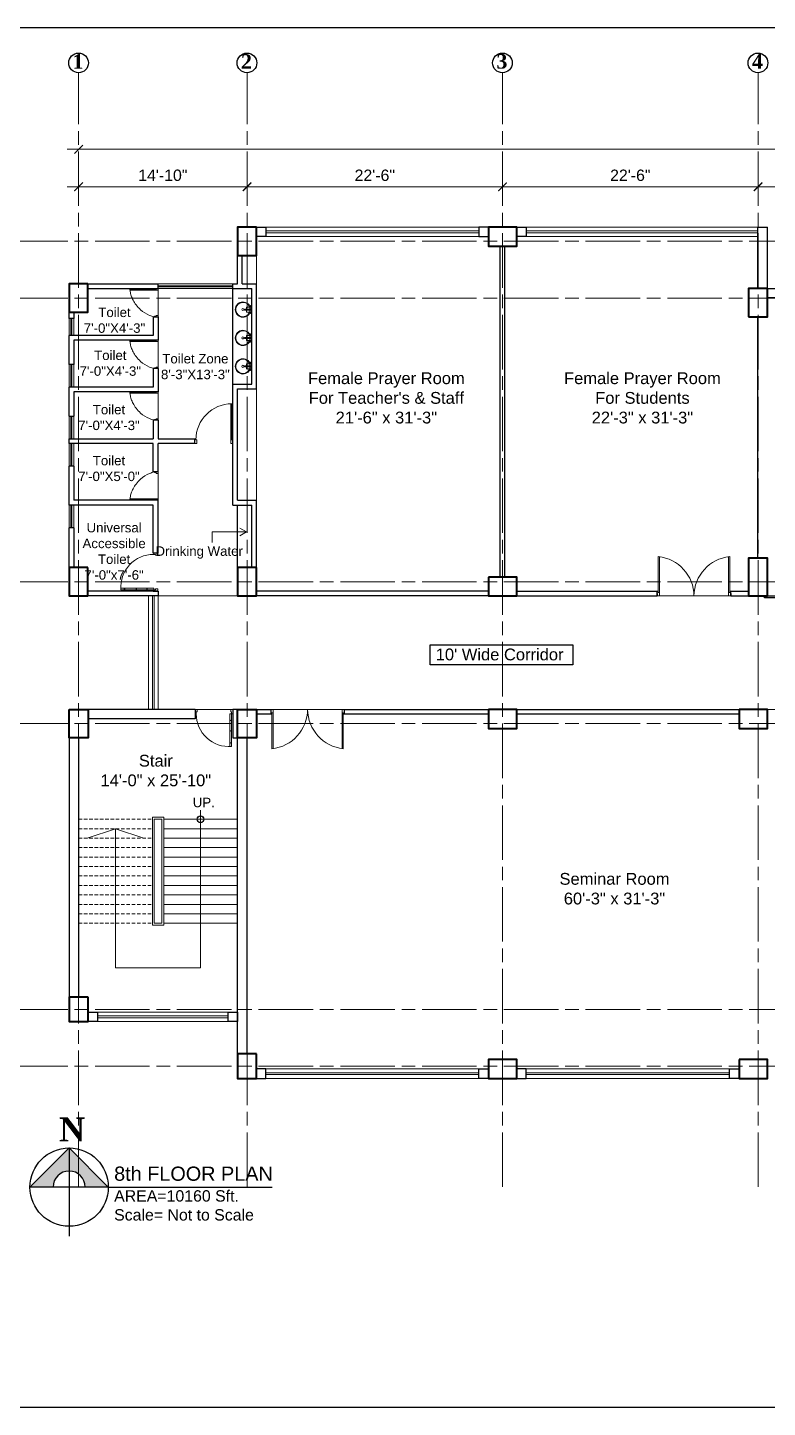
# Model space of a CAD drawing. Header units: inches. Extents: x -12 to 20935469, y -1604 to 24729220.
# Drawn here: x 20863959 to 20864740, y 24705706 to 24707164 of the extents above; entities that cross this region are included whole.
import ezdxf

# ---------------------------------------------------------------- set-up
doc = ezdxf.new("R2010")
doc.units = ezdxf.units.IN
doc.header["$LTSCALE"] = 0.03
doc.header["$MEASUREMENT"] = 0
doc.header["$PDMODE"] = 32
doc.header["$PDSIZE"] = 15
doc.linetypes.add('ACAD_ISO08W100', pattern=[36, 24, -3, 6, -3])
doc.linetypes.add('DASHED2', pattern=[0.375, 0.25, -0.125])
for name, color, linetype, lineweight in [('column', 1, 'Continuous', 40), ('Dim Line', 252, 'Continuous', 13), ('Door', 7, 'Continuous', 18), ('Gas', 21, 'Continuous', 5), ('Glass Line', 252, 'Continuous', 9), ('Grid Line', 252, 'Continuous', 18), ('Hatch', 253, 'Continuous', 15), ('Low Wall', 7, 'Continuous', 30), ('Main Wall', 7, 'Continuous', 30), ('RAIL', 23, 'Continuous', 13), ('STAIR', 46, 'Continuous', 15), ('TOILET FIXTURE', 142, 'Continuous', 5), ('wind.', 150, 'Continuous', 20)]:
    doc.layers.add(name, color=color, linetype=linetype, lineweight=lineweight)
doc.layers.add('TEXT', color=7, linetype='Continuous')
doc.styles.add('2', font='swisscl.ttf')
doc.styles.add('RomanS', font='arial.ttf', dxfattribs={"height": 12})
doc.styles.get("Standard").update_dxf_attribs({"font": 'timesbd.ttf'})
doc.dimstyles.new('Aec_Arch_I', dxfattribs={"dimscale": 96, "dimtxt": 12, "dimasz": 0.09375, "dimexe": 0.125, "dimexo": 0.125, "dimgap": 0.0625, "dimtad": 1, "dimdec": 0, "dimzin": 3, "dimdsep": 46, "dimlunit": 4, "dimtxsty": 'RomanS', "dimblk1": 'ARCHTICK', "dimblk2": 'ARCHTICK', "dimsah": 1, "dimcen": 0.09375, "dimdle": 0.125, "dimadec": 0, "dimazin": 0, "dimtfac": 0.75, "dimtdec": 0, "dimtmove": 2, "dimatfit": 3, "dimldrblk": 'ARCHTICK', "dimfxl": 1, "dimfrac": 1, "dimtolj": 1, "dimtzin": 0, "dimarcsym": 0})

# ---------------------------------------------------------------- blocks, each defined once
blk = doc.blocks.new('_ArchTick')
at = {"color": 0, "linetype": 'ByBlock', "lineweight": 35, "const_width": 0.15}
blk.add_lwpolyline([(-0.5, -0.5), (0.5, 0.5)], dxfattribs=at)
blk = doc.blocks.new('*D14')
at = {"layer": 'Defpoints', "color": 0, "transparency": 16777216}
for p in [(20831126.3, 24724578.2), (20830948.3, 24724562.3), (20831126.3, 24724562.3)]:
    blk.add_point(p, dxfattribs=at)
at = {"layer": 'Dim Line', "color": 0, "lineweight": -2, "transparency": 16777216}
for p, q in [((20830948.3, 24724574.3), (20830948.3, 24724590.2)), ((20831126.3, 24724574.3), (20831126.3, 24724590.2)), ((20830936.3, 24724578.2), (20831138.3, 24724578.2))]:
    blk.add_line(p, q, dxfattribs=at)
at = {"layer": 'Dim Line', "color": 0, "lineweight": -2, "transparency": 16777216, "xscale": 9, "yscale": 9, "zscale": 9, "rotation": 180}
blk.add_blockref('_ArchTick', (20830948.3, 24724578.2), dxfattribs=at)
at = {"layer": 'Dim Line', "color": 0, "lineweight": -2, "transparency": 16777216, "xscale": 9, "yscale": 9, "zscale": 9}
blk.add_blockref('_ArchTick', (20831126.3, 24724578.2), dxfattribs=at)
at = {"layer": 'Dim Line', "color": 0, "transparency": 16777216, "insert": (20831037.3, 24724590.3), "char_height": 12, "attachment_point": 5, "style": 'RomanS'}
blk.add_mtext('\\A1;14\'-10"', dxfattribs=at)
blk = doc.blocks.new('*D7')
at = {"layer": 'Defpoints', "color": 0, "transparency": 16777216}
for p in [(20831396.3, 24724578.2), (20831396.3, 24724578.2), (20831126.3, 24724562.3)]:
    blk.add_point(p, dxfattribs=at)
at = {"layer": 'Dim Line', "color": 0, "lineweight": -2, "transparency": 16777216}
for p, q in [((20831126.3, 24724574.3), (20831126.3, 24724590.2)), ((20831114.3, 24724578.2), (20831408.3, 24724578.2))]:
    blk.add_line(p, q, dxfattribs=at)
at = {"layer": 'Dim Line', "color": 0, "lineweight": -2, "transparency": 16777216, "xscale": 9, "yscale": 9, "zscale": 9, "rotation": 180}
blk.add_blockref('_ArchTick', (20831126.3, 24724578.2), dxfattribs=at)
at = {"layer": 'Dim Line', "color": 0, "lineweight": -2, "transparency": 16777216, "xscale": 9, "yscale": 9, "zscale": 9}
blk.add_blockref('_ArchTick', (20831396.3, 24724578.2), dxfattribs=at)
at = {"layer": 'Dim Line', "color": 0, "transparency": 16777216, "insert": (20831261.3, 24724590.3), "char_height": 12, "attachment_point": 5, "style": 'RomanS'}
blk.add_mtext('\\A1;22\'-6"', dxfattribs=at)
blk = doc.blocks.new('*D8')
at = {"layer": 'Defpoints', "color": 0, "transparency": 16777216}
for p in [(20831396.3, 24724578.2), (20831666.3, 24724578.2), (20831666.3, 24724578.2)]:
    blk.add_point(p, dxfattribs=at)
at = {"layer": 'Dim Line', "color": 0, "lineweight": -2, "transparency": 16777216}
blk.add_line((20831384.3, 24724578.2), (20831678.3, 24724578.2), dxfattribs=at)
at = {"layer": 'Dim Line', "color": 0, "lineweight": -2, "transparency": 16777216, "xscale": 9, "yscale": 9, "zscale": 9, "rotation": 180}
blk.add_blockref('_ArchTick', (20831396.3, 24724578.2), dxfattribs=at)
at = {"layer": 'Dim Line', "color": 0, "lineweight": -2, "transparency": 16777216, "xscale": 9, "yscale": 9, "zscale": 9}
blk.add_blockref('_ArchTick', (20831666.3, 24724578.2), dxfattribs=at)
at = {"layer": 'Dim Line', "color": 0, "transparency": 16777216, "insert": (20831531.3, 24724590.3), "char_height": 12, "attachment_point": 5, "style": 'RomanS'}
blk.add_mtext('\\A1;22\'-6"', dxfattribs=at)
blk = doc.blocks.new('*D9')
at = {"layer": 'Defpoints', "color": 0, "transparency": 16777216}
for p in [(20831666.3, 24724578.2), (20831844.3, 24724578.2), (20831844.3, 24724578.2)]:
    blk.add_point(p, dxfattribs=at)
at = {"layer": 'Dim Line', "color": 0, "lineweight": -2, "transparency": 16777216}
blk.add_line((20831654.3, 24724578.2), (20831856.3, 24724578.2), dxfattribs=at)
at = {"layer": 'Dim Line', "color": 0, "lineweight": -2, "transparency": 16777216, "xscale": 9, "yscale": 9, "zscale": 9, "rotation": 180}
blk.add_blockref('_ArchTick', (20831666.3, 24724578.2), dxfattribs=at)
at = {"layer": 'Dim Line', "color": 0, "lineweight": -2, "transparency": 16777216, "xscale": 9, "yscale": 9, "zscale": 9}
blk.add_blockref('_ArchTick', (20831844.3, 24724578.2), dxfattribs=at)
at = {"layer": 'Dim Line', "color": 0, "transparency": 16777216, "insert": (20831755.3, 24724590.3), "char_height": 12, "attachment_point": 5, "style": 'RomanS'}
blk.add_mtext('\\A1;14\'-10"', dxfattribs=at)
blk = doc.blocks.new('*D13')
at = {"layer": 'Defpoints', "color": 0, "transparency": 16777216}
for p in [(20830948.3, 24724610.7), (20832951.8, 24724617.8), (20832951.8, 24724610.7)]:
    blk.add_point(p, dxfattribs=at)
at = {"layer": 'Dim Line', "color": 0, "lineweight": -2, "transparency": 16777216}
for p, q in [((20830948.3, 24724622.7), (20830948.3, 24724629.8)), ((20832951.8, 24724622.7), (20832951.8, 24724629.8)), ((20830936.3, 24724617.8), (20832963.8, 24724617.8))]:
    blk.add_line(p, q, dxfattribs=at)
at = {"layer": 'Dim Line', "color": 0, "lineweight": -2, "transparency": 16777216, "xscale": 9, "yscale": 9, "zscale": 9, "rotation": 180}
blk.add_blockref('_ArchTick', (20830948.3, 24724617.8), dxfattribs=at)
at = {"layer": 'Dim Line', "color": 0, "lineweight": -2, "transparency": 16777216, "xscale": 9, "yscale": 9, "zscale": 9}
blk.add_blockref('_ArchTick', (20832951.8, 24724617.8), dxfattribs=at)
at = {"layer": 'Dim Line', "color": 0, "transparency": 16777216, "insert": (20831950, 24724629.9), "char_height": 12, "attachment_point": 5, "style": 'RomanS'}
blk.add_mtext('\\A1;166\'-11"', dxfattribs=at)
blk = doc.blocks.new('Door_45')
at = {"layer": 'Door'}
for p, q in [((1.5, 5), (1.5, 44)), ((1.5, 40), (2.2, 40)), ((2.2, 40), (2.2, 39.5)), ((2.2, 39.5), (2.7, 39.5)), ((2.7, 39.5), (2.7, 40)), ((2.7, 40), (3.5, 40)), ((3.5, 44), (3.5, 5)), ((1.5, 25.8), (2.2, 25.8)), ((2.2, 25.8), (2.2, 25.3)), ((2.2, 25.3), (2.7, 25.3)), ((2.7, 25.8), (3.5, 25.8)), ((2.7, 25.3), (2.7, 25.8)), ((0, 0), (0, 5)), ((0, 5), (1.5, 5)), ((1.5, 12.6), (2.2, 12.6)), ((3.5, 5), (1.5, 5)), ((1.5, 5), (1.5, 3)), ((1.5, 3), (2.5, 3)), ((2.2, 12.6), (2.2, 13.1)), ((2.2, 13.1), (2.7, 13.1)), ((2.5, 3), (2.5, 0)), ((2.7, 13.1), (2.7, 12.6)), ((2.7, 12.6), (3.5, 12.6)), ((42.5, 3), (42.5, 0)), ((43.5, 3), (42.5, 3)), ((45, 5), (43.5, 5)), ((43.5, 5), (43.5, 3)), ((45, 0), (45, 5)), ((2.5, 0), (0, 0)), ((42.5, 0), (45, 0))]:
    blk.add_line(p, q, dxfattribs=at)
blk.add_arc((4.7, 5.3), 38.8, 359.6233, 94.6685, dxfattribs=at)
blk = doc.blocks.new('sssss-flat-876')
at = {"layer": 'Door', "linetype": 'Continuous', "ltscale": 3}
blk.add_line((3666.5, 84027.2), (3666.5, 84055.7), dxfattribs=at)
at = {"layer": 'Door', "linetype": 'Continuous', "ltscale": 3, "extrusion": (-7.21527e-09, -3.35624e-18, 1), "elevation": 0}
for points in [[(3666.5, 84057.2), (3666.5, 84055.7), (3668.4, 84055.7), (3668.4, 84056.5), (3670.2, 84056.5), (3670.2, 84057.2)], [(3668.4, 84055.7), (3696.2, 84055.7), (3696.2, 84056.5), (3668.4, 84056.5)]]:
    blk.add_lwpolyline(points, close=True, dxfattribs=at)
at = {"layer": 'Door', "linetype": 'Continuous', "ltscale": 3, "flags": 128}
blk.add_lwpolyline([(3670.2, 84027.2, 0.04096), (3675.5, 84028.9, 0.082496), (3684.9, 84034.8, 0.052187), (3689.7, 84040, 0.043988), (3692.9, 84045, 0.036571), (3694.8, 84049.6, 0.034751), (3695.9, 84054.2, 0.011435), (3696.2, 84055.7)], format="xyb", dxfattribs=at)
at = {"layer": 'Door', "linetype": 'Continuous', "ltscale": 3}
blk.add_lwpolyline([(3666.5, 84027.2), (3666.5, 84028.7), (3668.4, 84028.7), (3668.4, 84027.9), (3670.2, 84027.9), (3670.2, 84027.2)], close=True, dxfattribs=at)
blk = doc.blocks.new('7-flat-72')
at = {"layer": 'Glass Line', "color": 8, "ltscale": 20}
for p, q in [((-64478.7, 376960.5), (-64480.3, 376960.5)), ((-64480.3, 376959.5), (-64480.3, 376960.5)), ((-64480.3, 376959.5), (-64480.3, 376960.5)), ((-64478.7, 376959.5), (-64480.3, 376959.5)), ((-64480.3, 376959.1), (-64480.3, 376959.4)), ((-64478.7, 376959.4), (-64480.3, 376959.4)), ((-64478.7, 376959.1), (-64480.3, 376959.1)), ((-64480.2, 376959.4), (-64480.2, 376959.5)), ((-64480.1, 376959.5), (-64480.1, 376960.5)), ((-64479.9, 376959.5), (-64479.9, 376960.5)), ((-64479.5, 376959.5), (-64479.5, 376960.5)), ((-64479.1, 376959.5), (-64479.1, 376960.5)), ((-64478.9, 376959.5), (-64478.9, 376960.5)), ((-64478.9, 376959.4), (-64478.9, 376959.5)), ((-64478.8, 376959.5), (-64478.8, 376960.5)), ((-64478.7, 376959.5), (-64478.7, 376960.5)), ((-64478.7, 376959.1), (-64478.7, 376959.4)), ((-64475.1, 376959.4), (-64476.9, 376959.4)), ((-64476.9, 376959.1), (-64476.9, 376959.4)), ((-64475.1, 376959.1), (-64476.9, 376959.1)), ((-64476.6, 376959.4), (-64476.6, 376966.6)), ((-64475.5, 376966.6), (-64476.6, 376966.6)), ((-64475.5, 376959.4), (-64475.5, 376966.6)), ((-64475.1, 376959.1), (-64475.1, 376959.4)), ((-64473.3, 376960.5), (-64471.7, 376960.5)), ((-64473.3, 376959.5), (-64473.3, 376960.5)), ((-64473.3, 376959.5), (-64473.3, 376960.5)), ((-64473.3, 376959.5), (-64471.7, 376959.5)), ((-64473.3, 376959.1), (-64473.3, 376959.4)), ((-64473.3, 376959.4), (-64471.7, 376959.4)), ((-64473.3, 376959.1), (-64471.7, 376959.1)), ((-64473.1, 376959.5), (-64473.1, 376960.5)), ((-64473.1, 376959.4), (-64473.1, 376959.5)), ((-64472.9, 376959.5), (-64472.9, 376960.5)), ((-64472.5, 376959.5), (-64472.5, 376960.5)), ((-64472.1, 376959.5), (-64472.1, 376960.5)), ((-64471.9, 376959.5), (-64471.9, 376960.5)), ((-64471.9, 376959.4), (-64471.9, 376959.5)), ((-64471.8, 376959.5), (-64471.8, 376960.5)), ((-64471.7, 376959.5), (-64471.7, 376960.5)), ((-64471.7, 376959.1), (-64471.7, 376959.4))]:
    blk.add_line(p, q, dxfattribs=at)
blk.add_circle((-64476, 376968.4, 0), 1.08, dxfattribs=at)
for radius, start, end in [(8.1, 273.8334, 266.1883), (7.55, 274.115, 265.9068)]:
    blk.add_arc((-64476, 376968.4, 0), radius, start, end, dxfattribs=at)
blk = doc.blocks.new('SFSFSFS-flat-72')
at = {"layer": 'TOILET FIXTURE', "ltscale": 0.2}
blk.add_lwpolyline([(-3918.5, -3608.1), (-3918.5, -3602.7), (-3923.9, -3602.7), (-3923.9, -3608.1)], close=True, dxfattribs=at)
at = {"layer": 'TOILET FIXTURE', "ltscale": 20}
blk.add_blockref('7-flat-72', (60554.8, -380567.2), dxfattribs=at)
blk = doc.blocks.new('$D40')
at = {"layer": 'Door'}
for p, q in [((1, 4), (1, 42)), ((2, 0), (2, 42)), ((1, 5), (0, 5)), ((2, 0), (0, 0)), ((2, 4), (1, 4)), ((39, 4), (38, 4)), ((38, 4), (38, 0)), ((40, 0), (38, 0)), ((40, 5), (39, 5)), ((39, 5), (39, 4))]:
    blk.add_line(p, q, dxfattribs=at)
blk.add_arc((1, 4), 38, 0, 90, dxfattribs=at)
blk = doc.blocks.new('fff')
at = {"layer": 'Grid Line', "color": 252, "linetype": 'ACAD_ISO08W100', "lineweight": 9, "ltscale": 80, "true_color": 0x939598}
for p, q in [((20830948.3, 24723521.1), (20830948.3, 24724698.8)), ((20831126.3, 24723521.1), (20831126.3, 24724698.8)), ((20831396.3, 24723521.1), (20831396.3, 24724698.8)), ((20831666.3, 24723521.1), (20831666.3, 24724698.8)), ((20833096.9, 24724520.6), (20830726.1, 24724520.6)), ((20833096.9, 24724460.6), (20830726.1, 24724460.6)), ((20833096.9, 24724160.7), (20830726.1, 24724160.7)), ((20833096.9, 24724010.7), (20830726.1, 24724010.7)), ((20833096.9, 24723708.7), (20830726.1, 24723708.7)), ((20833096.9, 24723648.8), (20830726.1, 24723648.8))]:
    blk.add_line(p, q, dxfattribs=at)
at = {"layer": 'Dim Line'}
for base, p1, p2, picture, middle in [((20832951.7523, 24724617.8128), (20830948.3088, 24724610.7482), (20832951.7523, 24724610.7482), '*D13', (20831950.0306, 24724629.9397)), ((20831126.3, 24724578.2), (20830948.3, 24724562.3), (20831126.3, 24724562.3), '*D14', (20831037.3, 24724590.3)), ((20831396.3, 24724578.2), (20831126.3, 24724562.3), (20831396.3, 24724578.2), '*D7', (20831261.3, 24724590.3)), ((20831666.3, 24724578.2), (20831396.3, 24724578.2), (20831666.3, 24724578.2), '*D8', (20831531.3, 24724590.3)), ((20831844.3, 24724578.2), (20831666.3, 24724578.2), (20831844.3, 24724578.2), '*D9', (20831755.3, 24724590.3))]:
    dim = blk.add_linear_dim(base=base, p1=p1, p2=p2, dimstyle='Aec_Arch_I', dxfattribs=at)
    dim.commit()
    dim.dimension.update_dxf_attribs({"geometry": picture, "text_midpoint": middle})

msp = doc.modelspace()

# ---------------------------------------------------------------- hatches: boundary and pattern name
at = {"layer": 'Low Wall'}
h = msp.add_hatch(color=256, dxfattribs=at)
h.paths.add_polyline_path([(20863985.5, 24705938.4), (20863961.1, 24705938.4), (20864002.5, 24705979.8), (20864002.5, 24705955.4, 0.414214)])
h.paths.add_polyline_path([(20864002.5, 24705955.4), (20864002.5, 24705979.8), (20864043.9, 24705938.4), (20864019.6, 24705938.4, 0.414214)])

# ---------------------------------------------------------------- linework, layer by layer
for p, q in [((20864175.4, 24706787.2), (20864175.4, 24706888.2)), ((20864180.4, 24706593.3), (20864180.4, 24706659.4)), ((20864091.4, 24706568.5), (20864096.4, 24706568.5)), ((20864623.8, 24706565.9), (20864623.8, 24706563.4)), ((20864701.8, 24706565.9), (20864701.8, 24706563.4)), ((20864210.4, 24706053.3), (20864210.4, 24706053.3)), ((20864002.5, 24705979.8), (20864002.5, 24705886.4)), ((20864043.9, 24705938.4), (20864217.2, 24705938.4))]:
    msp.add_line(p, q)
for points in [[(20864737.3, 24706563.3), (20864816.6, 24706563.3), (20864816.6, 24706561.3), (20864737.3, 24706561.3)], [(20864384.1, 24706511.6), (20864534.9, 24706511.6), (20864534.9, 24706490.5), (20864384.1, 24706490.5)]]:
    msp.add_lwpolyline(points, close=True)
msp.add_lwpolyline([(20864043.9, 24705938.4), (20863961.1, 24705938.3)])
for centre, radius in [((20864141.3, 24706327.3), 3.61), ((20864002.5, 24705938.4), 41.4)]:
    msp.add_circle(centre, radius)
at = {"layer": 'column', "lineweight": 40, "ltscale": 20}
for points in [[(20864200.4, 24706953.2), (20864180.4, 24706953.2), (20864180.4, 24706923.2), (20864200.4, 24706923.2)], [(20864445.5, 24706953.2), (20864445.5, 24706933.2), (20864475.5, 24706933.2), (20864475.5, 24706953.2)], [(20864022.4, 24706893.2), (20864002.4, 24706893.2), (20864002.4, 24706863.2), (20864022.4, 24706863.2)], [(20864720.4, 24706858.4), (20864740.4, 24706858.4), (20864740.4, 24706888.4), (20864720.4, 24706888.4)], [(20864720.4, 24706563.3), (20864740.4, 24706563.3), (20864740.4, 24706603.3), (20864720.4, 24706603.3)], [(20864022.4, 24706593.3), (20864002.4, 24706593.3), (20864002.4, 24706563.3), (20864022.4, 24706563.3)], [(20864200.4, 24706593.3), (20864180.4, 24706593.3), (20864180.4, 24706563.3), (20864200.4, 24706563.3)], [(20864445.5, 24706583.3), (20864445.5, 24706563.3), (20864475.5, 24706563.3), (20864475.5, 24706583.3)], [(20864002.5, 24706443.3), (20864022.5, 24706443.3), (20864022.5, 24706413.3), (20864002.5, 24706413.3)], [(20864180.5, 24706443.3), (20864200.5, 24706443.3), (20864200.5, 24706413.3), (20864180.5, 24706413.3)], [(20864445.5, 24706443.3), (20864445.5, 24706423.3), (20864475.5, 24706423.3), (20864475.5, 24706443.3)], [(20864710.4, 24706443.3), (20864710.4, 24706423.3), (20864740.4, 24706423.3), (20864740.4, 24706443.3)], [(20864022.5, 24706139.3), (20864002.5, 24706139.3), (20864002.5, 24706113.3), (20864022.5, 24706113.3)], [(20864200.5, 24706079.3), (20864180.5, 24706079.3), (20864180.5, 24706053.3), (20864200.5, 24706053.3)], [(20864475.5, 24706053.3), (20864475.5, 24706073.3), (20864445.5, 24706073.3), (20864445.5, 24706053.3)], [(20864710.4, 24706073.3), (20864710.4, 24706053.3), (20864740.4, 24706053.3), (20864740.4, 24706073.3)]]:
    msp.add_lwpolyline(points, close=True, dxfattribs=at)
at = {"layer": 'Defpoints'}
msp.add_lwpolyline([(20863757.9, 24707164.1), (20866196.7, 24707164.1), (20866196.7, 24705705.5), (20863757.9, 24705705.5)], close=True, dxfattribs=at)
at = {"layer": 'Door'}
for p, q in [((20864625.1, 24706567.1), (20864625.1, 24706605)), ((20864626.4, 24706563.4), (20864626.4, 24706604.9)), ((20864699.2, 24706563.4), (20864699.2, 24706604.9)), ((20864700.5, 24706567.1), (20864700.5, 24706605)), ((20864625.1, 24706568.4), (20864623.8, 24706568.4)), ((20864626.4, 24706563.4), (20864623.8, 24706563.4)), ((20864626.4, 24706567.1), (20864625.1, 24706567.1)), ((20864699.2, 24706567.1), (20864700.5, 24706567.1)), ((20864699.2, 24706563.4), (20864701.8, 24706563.4)), ((20864700.5, 24706568.4), (20864701.8, 24706568.4)), ((20864218.1, 24706443.3), (20864215.5, 24706443.3)), ((20864216.8, 24706438.3), (20864215.5, 24706438.3)), ((20864216.8, 24706439.6), (20864216.8, 24706401.7)), ((20864218.1, 24706439.6), (20864216.8, 24706439.6)), ((20864218.1, 24706443.3), (20864218.1, 24706401.8)), ((20864290.9, 24706443.3), (20864290.9, 24706401.8)), ((20864290.9, 24706443.3), (20864293.5, 24706443.3)), ((20864290.9, 24706439.6), (20864292.2, 24706439.6)), ((20864292.2, 24706439.6), (20864292.2, 24706401.7)), ((20864292.2, 24706438.3), (20864293.5, 24706438.3))]:
    msp.add_line(p, q, dxfattribs=at)
for centre, start, end in [((20864620.5, 24706562.9), 0.5906, 83.7783), ((20864705.1, 24706562.9), 96.2217, 179.4094), ((20864212.2, 24706443.8), 276.2217, 359.4094), ((20864296.8, 24706443.8), 180.5906, 263.7783)]:
    msp.add_arc(centre, 42.3, start, end, dxfattribs=at)
at = {"layer": 'Gas', "color": 0, "lineweight": 5}
for points in [[(20864102.4, 24706329.3), (20864090.4, 24706329.3), (20864090.4, 24706215.3), (20864102.4, 24706215.3)], [(20864100.4, 24706327.3), (20864092.4, 24706327.3), (20864092.4, 24706217.3), (20864100.4, 24706217.3)]]:
    msp.add_lwpolyline(points, close=True, dxfattribs=at)
at = {"layer": 'Hatch', "lineweight": 5}
for p, q in [((20864200.4, 24706893.2), (20864200.4, 24706923.2)), ((20864200.4, 24706664.4), (20864200.4, 24706782.2))]:
    msp.add_line(p, q, dxfattribs=at)
at = {"layer": 'Hatch', "lineweight": 0}
msp.add_lwpolyline([(20865931.9, 24706563.4), (20865098, 24706563.4), (20865098, 24706878.2), (20864918.3, 24706878.4), (20864918.3, 24706563.3), (20864096.4, 24706563.5), (20864096.4, 24706443.4), (20864918.4, 24706443.4), (20864918.4, 24706223.9), (20865128, 24706223.9), (20865128, 24706073.3), (20865128, 24706058.4), (20865129.4, 24706058.4), (20865233.1, 24706058.4), (20865230.9, 24706443.4), (20865931.9, 24706443.4)], close=True, dxfattribs=at)
at = {"layer": 'Low Wall', "color": 0}
msp.add_lwpolyline([(20863961.1, 24705938.4), (20864002.5, 24705979.8), (20864043.9, 24705938.4)], dxfattribs=at)
at = {"layer": 'Low Wall'}
msp.add_arc((20864002.5, 24705938.4), 17, 0, 180, dxfattribs=at)
at = {"layer": 'Main Wall', "lineweight": 30}
for p, q in [((20864730.4, 24706953.2), (20864740.4, 24706953.2)), ((20864730.4, 24706888.4), (20864730.4, 24706953.2)), ((20864740.4, 24706888.4), (20864740.4, 24706953.2)), ((20864180.4, 24706893.2), (20864180.4, 24706923.2)), ((20864185.4, 24706893.2), (20864185.4, 24706923.2)), ((20864458, 24706583.3), (20864458, 24706933.2)), ((20864463, 24706583.3), (20864463, 24706933.2)), ((20864730.4, 24706907.2), (20864730.4, 24706907.2)), ((20864022.4, 24706893.2), (20864096.4, 24706893.2)), ((20864096.4, 24706888.2), (20864096.4, 24706893.2)), ((20864175.4, 24706893.2), (20864180.4, 24706893.2)), ((20864175.4, 24706888.2), (20864175.4, 24706893.2)), ((20864185.4, 24706893.2), (20864200.4, 24706893.2)), ((20864200.4, 24706782.2), (20864200.4, 24706893.2)), ((20864730.4, 24706901.2), (20864730.4, 24706901.2)), ((20864022.4, 24706888.2), (20864096.4, 24706888.2)), ((20864175.4, 24706888.2), (20864195.4, 24706888.2)), ((20864195.4, 24706787.2), (20864195.4, 24706888.2)), ((20864002.4, 24706856.6), (20864002.4, 24706863.2)), ((20864091.4, 24706858.2), (20864096.4, 24706858.2)), ((20864091.4, 24706858.2), (20864091.4, 24706838.6)), ((20864730.4, 24706603.3), (20864730.4, 24706858.4)), ((20864091.4, 24706838.6), (20864002.4, 24706838.6)), ((20864002.4, 24706808), (20864002.4, 24706838.6)), ((20864096.4, 24706833.6), (20864007.4, 24706833.6)), ((20864091.4, 24706803.6), (20864091.4, 24706784)), ((20864096.4, 24706803.6), (20864091.4, 24706803.6)), ((20864091.4, 24706784), (20864002.4, 24706784)), ((20864002.4, 24706753.4), (20864002.4, 24706784)), ((20864096.4, 24706779), (20864007.4, 24706779)), ((20864007.4, 24706779), (20864007.4, 24706753.4)), ((20864175.4, 24706729.4), (20864175.4, 24706787.2)), ((20864175.4, 24706787.2), (20864195.4, 24706787.2)), ((20864180.4, 24706664.4), (20864180.4, 24706782.2)), ((20864180.4, 24706782.2), (20864200.4, 24706782.2)), ((20864002.4, 24706753.4), (20864007.4, 24706753.4)), ((20864096.4, 24706749), (20864091.4, 24706749)), ((20864002.4, 24706729.4), (20864091.4, 24706729.4)), ((20864002.4, 24706724.4), (20864002.4, 24706729.4)), ((20864135.4, 24706724.4), (20864135.4, 24706729.4)), ((20864175.4, 24706659.4), (20864175.4, 24706729.4)), ((20864091.4, 24706724.4), (20864002.4, 24706724.4)), ((20864091.4, 24706694.4), (20864091.4, 24706724.4)), ((20864096.4, 24706694.4), (20864096.4, 24706724.4)), ((20864135.4, 24706724.4), (20864096.4, 24706724.4)), ((20864007.4, 24706700.4), (20864002.4, 24706700.4)), ((20864002.4, 24706659.4), (20864002.4, 24706700.4)), ((20864007.4, 24706700.4), (20864007.4, 24706664.4)), ((20864096.4, 24706694.4), (20864091.4, 24706694.4)), ((20864091.4, 24706659.4), (20864002.4, 24706659.4)), ((20864096.4, 24706664.4), (20864007.4, 24706664.4)), ((20864091.4, 24706608.5), (20864091.4, 24706659.4)), ((20864096.4, 24706608.5), (20864096.4, 24706664.4)), ((20864175.4, 24706659.4), (20864195.4, 24706659.4)), ((20864180.4, 24706664.4), (20864200.4, 24706664.4)), ((20864195.4, 24706593.3), (20864195.4, 24706659.4)), ((20864200.4, 24706593.3), (20864200.4, 24706664.4)), ((20864002.4, 24706593.3), (20864002.4, 24706635.4)), ((20864007.4, 24706635.4), (20864002.4, 24706635.4)), ((20864007.4, 24706635.4), (20864007.4, 24706593.3)), ((20864096.4, 24706608.5), (20864091.4, 24706608.5)), ((20864096.4, 24706568.5), (20864022.4, 24706568.5)), ((20864096.4, 24706563.5), (20864022.4, 24706563.5)), ((20864096.4, 24706568.5), (20864096.4, 24706563.5)), ((20864445.5, 24706568.4), (20864200.4, 24706568.4)), ((20864445.5, 24706563.4), (20864200.4, 24706563.4)), ((20864475.5, 24706568.4), (20864623.8, 24706568.4)), ((20864475.5, 24706563.4), (20864623.8, 24706563.4)), ((20864623.8, 24706563.4), (20864623.8, 24706568.4)), ((20864701.8, 24706563.4), (20864701.8, 24706568.4)), ((20864701.8, 24706568.4), (20864720.4, 24706568.4)), ((20864701.8, 24706563.4), (20864720.4, 24706563.4)), ((20864135.5, 24706443.3), (20864022.5, 24706443.3)), ((20864135.5, 24706443.3), (20864135.5, 24706433.3)), ((20864180.5, 24706443.3), (20864175.5, 24706443.3)), ((20864175.5, 24706443.3), (20864175.5, 24706413.3)), ((20864190.5, 24706443.3), (20864180.5, 24706443.3)), ((20864200.5, 24706443.3), (20864215.5, 24706443.3)), ((20864215.5, 24706438.3), (20864200.5, 24706438.3)), ((20864215.5, 24706443.3), (20864215.5, 24706438.3)), ((20864293.5, 24706443.3), (20864445.5, 24706443.3)), ((20864293.5, 24706438.3), (20864293.5, 24706443.3)), ((20864445.5, 24706438.3), (20864293.5, 24706438.3)), ((20864475.5, 24706443.3), (20864710.4, 24706443.3)), ((20864710.4, 24706438.3), (20864475.5, 24706438.3)), ((20864135.5, 24706433.3), (20864022.5, 24706433.3)), ((20864002.5, 24706413.3), (20864002.5, 24706139.3)), ((20864012.5, 24706413.3), (20864012.5, 24706139.3)), ((20864175.5, 24706413.3), (20864180.5, 24706413.3)), ((20864180.5, 24706079.3), (20864180.5, 24706413.3)), ((20864190.5, 24706079.3), (20864190.5, 24706413.3))]:
    msp.add_line(p, q, dxfattribs=at)
for points in [[(20864200.4, 24706953.2), (20864210.4, 24706953.2), (20864210.4, 24706943.2), (20864200.4, 24706943.2)], [(20864445.4, 24706953.2), (20864435.4, 24706953.2), (20864435.4, 24706943.2), (20864445.4, 24706943.2)], [(20864475.4, 24706953.2), (20864485.4, 24706953.2), (20864485.4, 24706943.2), (20864475.4, 24706943.2)], [(20864740.4, 24706888.4), (20864750.4, 24706888.4), (20864750.4, 24706878.4), (20864740.4, 24706878.4)], [(20864007.4, 24706863.2), (20864007.4, 24706856.6)], [(20864007.4, 24706856.6), (20864002.4, 24706856.6)], [(20864096.4, 24706858.2), (20864096.4, 24706833.6)], [(20864007.4, 24706833.6), (20864007.4, 24706808)], [(20864007.4, 24706808), (20864002.4, 24706808)], [(20864096.4, 24706803.6), (20864096.4, 24706779)], [(20864091.4, 24706749), (20864091.4, 24706729.4)], [(20864096.4, 24706749), (20864096.4, 24706729.4)], [(20864096.4, 24706729.4), (20864135.4, 24706729.4)], [(20864200.5, 24706053.3), (20864210.5, 24706053.3), (20864210.5, 24706063.3), (20864200.5, 24706063.3)], [(20864445.5, 24706053.3), (20864435.5, 24706053.3), (20864435.5, 24706063.3), (20864445.5, 24706063.3)], [(20864475.5, 24706053.3), (20864485.5, 24706053.3), (20864485.5, 24706063.3), (20864475.5, 24706063.3)], [(20864710.4, 24706053.3), (20864700.4, 24706053.3), (20864700.4, 24706063.3), (20864710.4, 24706063.3)]]:
    msp.add_lwpolyline(points, dxfattribs=at)
at = {"layer": 'Main Wall'}
for points in [[(20864022.5, 24706123.3), (20864032.5, 24706123.3), (20864032.5, 24706113.3), (20864022.5, 24706113.3)], [(20864170.5, 24706123.3), (20864180.5, 24706123.3), (20864180.5, 24706113.3), (20864170.5, 24706113.3)]]:
    msp.add_lwpolyline(points, close=True, dxfattribs=at)
at = {"layer": 'RAIL', "lineweight": 9}
for p, q in [((20864141.3, 24706337), (20864141.3, 24706170.3)), ((20864051.4, 24706317.3), (20864021.4, 24706307.3)), ((20864051.4, 24706170.3), (20864051.4, 24706317.3)), ((20864081.4, 24706307.3), (20864051.4, 24706317.3)), ((20864180.4, 24706307.3), (20864102.4, 24706307.3)), ((20864141.3, 24706170.3), (20864051.4, 24706170.3))]:
    msp.add_line(p, q, dxfattribs=at)
at = {"layer": 'STAIR', "color": 253, "lineweight": 5}
for p, q in [((20864190, 24706631), (20864153.7, 24706631)), ((20864153.7, 24706631), (20864153.7, 24706619.8)), ((20864190, 24706631), (20864182.7, 24706635.1)), ((20864190, 24706631), (20864182.7, 24706627))]:
    msp.add_line(p, q, dxfattribs=at)
at = {"layer": 'STAIR', "color": 32, "linetype": 'DASHED2', "lineweight": 5, "ltscale": 500}
for p, q in [((20864012.4, 24706327.3), (20864090.4, 24706327.3)), ((20864012.4, 24706317.3), (20864090.4, 24706317.3)), ((20864012.4, 24706307.3), (20864090.4, 24706307.3)), ((20864012.4, 24706297.3), (20864090.4, 24706297.3)), ((20864012.4, 24706287.3), (20864090.4, 24706287.3)), ((20864012.4, 24706277.3), (20864090.4, 24706277.3)), ((20864012.4, 24706267.3), (20864090.4, 24706267.3)), ((20864012.4, 24706257.3), (20864090.4, 24706257.3)), ((20864012.4, 24706247.3), (20864090.4, 24706247.3)), ((20864012.4, 24706237.3), (20864090.4, 24706237.3)), ((20864012.4, 24706227.3), (20864090.4, 24706227.3)), ((20864012.4, 24706217.3), (20864090.4, 24706217.3))]:
    msp.add_line(p, q, dxfattribs=at)
at = {"layer": 'STAIR', "color": 32, "lineweight": 5}
for p, q in [((20864102.4, 24706327.3), (20864180.4, 24706327.3)), ((20864102.4, 24706317.3), (20864180.4, 24706317.3)), ((20864120.4, 24706307.3), (20864180.4, 24706307.3)), ((20864102.4, 24706297.3), (20864180.4, 24706297.3)), ((20864102.4, 24706287.3), (20864180.4, 24706287.3)), ((20864102.4, 24706277.3), (20864180.4, 24706277.3)), ((20864102.4, 24706267.3), (20864180.4, 24706267.3)), ((20864102.4, 24706257.3), (20864180.4, 24706257.3)), ((20864102.4, 24706247.3), (20864180.4, 24706247.3)), ((20864102.4, 24706237.3), (20864180.4, 24706237.3)), ((20864102.4, 24706227.3), (20864180.4, 24706227.3)), ((20864102.4, 24706217.3), (20864180.4, 24706217.3))]:
    msp.add_line(p, q, dxfattribs=at)
at = {"layer": 'TEXT'}
for centre in [(20864012.4, 24707126.8), (20864190.4, 24707126.8), (20864460.4, 24707126.8), (20864730.4, 24707126.8)]:
    msp.add_circle(centre, 10.4, dxfattribs=at)
at = {"layer": 'wind.', "lineweight": 5}
for p, q in [((20864435.4, 24706953.2), (20864210.4, 24706953.2)), ((20864210.4, 24706949.2), (20864435.4, 24706949.3)), ((20864485.4, 24706953.2), (20864730.4, 24706953.2)), ((20864485.4, 24706949.2), (20864730.4, 24706949.3)), ((20864210.4, 24706947.2), (20864435.4, 24706947.3)), ((20864210.4, 24706943.2), (20864435.4, 24706943.2)), ((20864485.4, 24706947.2), (20864730.4, 24706947.3)), ((20864485.4, 24706943.2), (20864730.4, 24706943.2)), ((20864096.4, 24706893.2), (20864175.4, 24706893.2)), ((20864096.4, 24706891.2), (20864175.4, 24706891.2)), ((20864096.4, 24706890.2), (20864175.4, 24706890.2)), ((20864096.4, 24706888.2), (20864175.4, 24706888.2)), ((20864002.4, 24706856.6), (20864002.4, 24706838.6)), ((20864004.4, 24706856.6), (20864004.4, 24706838.6)), ((20864005.4, 24706856.6), (20864005.4, 24706838.6)), ((20864007.4, 24706856.6), (20864007.4, 24706838.6)), ((20864002.4, 24706808), (20864002.4, 24706784)), ((20864004.4, 24706808), (20864004.4, 24706784)), ((20864005.4, 24706808), (20864005.4, 24706784)), ((20864007.4, 24706808), (20864007.4, 24706784)), ((20864002.4, 24706729.4), (20864002.4, 24706753.4)), ((20864004.4, 24706729.4), (20864004.4, 24706753.4)), ((20864005.4, 24706729.4), (20864005.4, 24706753.4)), ((20864007.4, 24706729.4), (20864007.4, 24706753.4)), ((20864002.4, 24706700.4), (20864002.4, 24706724.4)), ((20864004.4, 24706700.4), (20864004.4, 24706724.4)), ((20864005.4, 24706700.4), (20864005.4, 24706724.4)), ((20864007.4, 24706700.4), (20864007.4, 24706724.4)), ((20864002.4, 24706635.4), (20864002.4, 24706659.4)), ((20864004.4, 24706635.4), (20864004.4, 24706659.4)), ((20864005.4, 24706635.4), (20864005.4, 24706659.4)), ((20864007.4, 24706635.4), (20864007.4, 24706659.4)), ((20864086.5, 24706443.3), (20864086.5, 24706563.4)), ((20864090.5, 24706443.3), (20864090.5, 24706563.4)), ((20864092.5, 24706443.3), (20864092.5, 24706563.4)), ((20864027.5, 24706123.3), (20864175.5, 24706123.3)), ((20864032.5, 24706119.3), (20864170.5, 24706119.3)), ((20864032.5, 24706117.3), (20864170.5, 24706117.3)), ((20864027.5, 24706113.3), (20864175.5, 24706113.3)), ((20864435.4, 24706063.3), (20864210.5, 24706063.3)), ((20864435.4, 24706059.3), (20864210.5, 24706059.3)), ((20864475.5, 24706059.3), (20864475.4, 24706059.3)), ((20864700.4, 24706063.3), (20864485.5, 24706063.3)), ((20864700.4, 24706059.3), (20864485.5, 24706059.3)), ((20864435.4, 24706057.3), (20864210.5, 24706057.3)), ((20864435.4, 24706053.3), (20864210.5, 24706053.3)), ((20864445.4, 24706057.3), (20864445.4, 24706057.3)), ((20864475.5, 24706057.3), (20864475.4, 24706057.3)), ((20864700.4, 24706057.3), (20864485.5, 24706057.3)), ((20864700.4, 24706053.3), (20864485.5, 24706053.3))]:
    msp.add_line(p, q, dxfattribs=at)
at = {"layer": 'wind.'}
msp.add_line((20864096.4, 24706443.3), (20864096.4, 24706563.5), dxfattribs=at)

# ---------------------------------------------------------------- block references
at = {"layer": 'Door', "ltscale": 20, "xscale": -1}
for p in [(20867762.9, 24622831), (20867762.9, 24622776.4), (20867762.9, 24622721.8)]:
    msp.add_blockref('sssss-flat-876', p, dxfattribs=at)
at = {"layer": 'Door', "xscale": -1}
msp.add_blockref('$D40', (20864175.4, 24706724.4), dxfattribs=at)
at = {"layer": 'Door', "ltscale": 20, "rotation": 180}
msp.add_blockref('sssss-flat-876', (20867762.9, 24790721.6), dxfattribs=at)
at = {"layer": 'Door', "color": 250, "ltscale": 20, "xscale": 0.8888888888759539, "yscale": 0.8888888888759539, "zscale": 0.8888888888759539}
for p, rotation in [((20864096.3, 24706568.5), 90.00000000000001), ((20864175.5, 24706443.3), 180)]:
    msp.add_blockref('Door_45', p, dxfattribs=dict(at, rotation=rotation))
at = {"layer": 'Hatch', "lineweight": 0}
msp.add_blockref('fff', (33064.2, -17582.4), dxfattribs=at)
at = {"layer": 'TOILET FIXTURE', "ltscale": 20, "rotation": 90.00000000000001}
for p in [(20860587.3, 24710787.2), (20860587.3, 24710757.2), (20860587.3, 24710727.2)]:
    msp.add_blockref('SFSFSFS-flat-72', p, dxfattribs=at)

# ---------------------------------------------------------------- texts
msp.add_text('N', height=25.2).set_placement((20863991.9, 24705986.8))
at = {"layer": 'TEXT', "char_height": 15.44, "width": 227.458, "attachment_point": 8, "rotation": 0}
for s, insert in [('\\A1;1', (20864011.9, 24707120.5)), ('\\A1;2', (20864189.8, 24707120.5)), ('\\A1;3', (20864459.8, 24707120.5)), ('\\A1;4', (20864729.8, 24707120.5))]:
    msp.add_mtext(s, dxfattribs=dict(at, insert=insert))
at = {"layer": 'TEXT', "color": 30, "lineweight": 5, "ltscale": 20, "attachment_point": 2, "style": '2'}
for s, width, gutter_width, insert, char_height in [('{\\fArial|b0|i0|c0|p34;\\C0;Toilet \\P7\'-0"X4\'-3"}', 104.76, 0.5, (20864050.4, 24706868.1), 10), ('{\\fArial|b0|i0|c0|p34;\\C0;Toilet \\P7\'-0"X4\'-3"}', 104.76, 0.5, (20864046, 24706822.7), 10), ('{\\fArial|b0|i0|c0|p34;\\C0;Toilet Zone\\P8\'-3"X13\'-3"}', 104.76, 0.5, (20864135.9, 24706819.1), 10), ('\\pxsm1;{\\fArial|b0|i0|c0|p34;\\C0;Female Prayer Room\\PFor Teacher\'s & Staff\\P21\'-6" x 31\'-3" }', 235.592, 0.75, (20864337.7, 24706799.7), 12.476), ('\\pxsm1;{\\fArial|b0|i0|c0|p34;\\C0;Female Prayer Room\\PFor Students\\P22\'-3" x 31\'-3" }', 204.588, 0.75, (20864608.3, 24706799.7), 12.476), ('{\\fArial|b0|i0|c0|p34;\\C0;Toilet \\P7\'-0"X4\'-3"}', 104.76, 0.5, (20864044.6, 24706765.3), 10), ('{\\fArial|b0|i0|c0|p34;\\C0;Toilet \\P7\'-0"X5\'-0"}', 104.76, 0.5, (20864044.6, 24706711.4), 10), ('{\\fArial|b0|i0|c0|p34;\\C0;Universal Accessible Toilet\\P7\'-0"x7\'-6"}', 89.095, 0.35, (20864050, 24706640.5), 10), ('\\pxsm1;{\\fArial|b0|i0|c0|p34;\\C0;Drinking Water }', 88.563, 0.282, (20864139.9, 24706615.7), 10), ("\\pxsm1,qc;{\\fArial|b0|i0|c0|p34;\\C0;10' Wide Corridor}", 227.89, 0.75, (20864457.4, 24706507.7), 12.476), ('\\pxsm1;{\\fArial|b0|i0|c0|p34;\\C0;Stair\\P14\'-0" x 25\'-10"  }', 148.355, 0.282, (20864094.1, 24706395.4), 12.476), ('{\\fArial|b0|i0|c0|p34;\\C0;UP.}', 104.76, 0.5, (20864144.8, 24706350), 10), ('\\pxsm1;{\\fArial|b0|i0|c0|p34;\\C0;Seminar Room\\P60\'-3" x 31\'-3" }', 157.249, 0.75, (20864578.8, 24706270.5), 12.476), ('\\A1;\\pxql;{\\fArial|b0|i0|c0|p34;\\C0;8th FLOOR PLAN\\P\\H0.8x;AREA=10160 Sft.\\PScale= Not to Scale}', 640.124, 0.5, (20864370.1, 24705960.1), 15)]:
    msp.add_mtext_dynamic_manual_height_columns(s, width=width, gutter_width=gutter_width, heights=[0], dxfattribs=dict(at, insert=insert, char_height=char_height))

doc.saveas('drawing.dxf')
